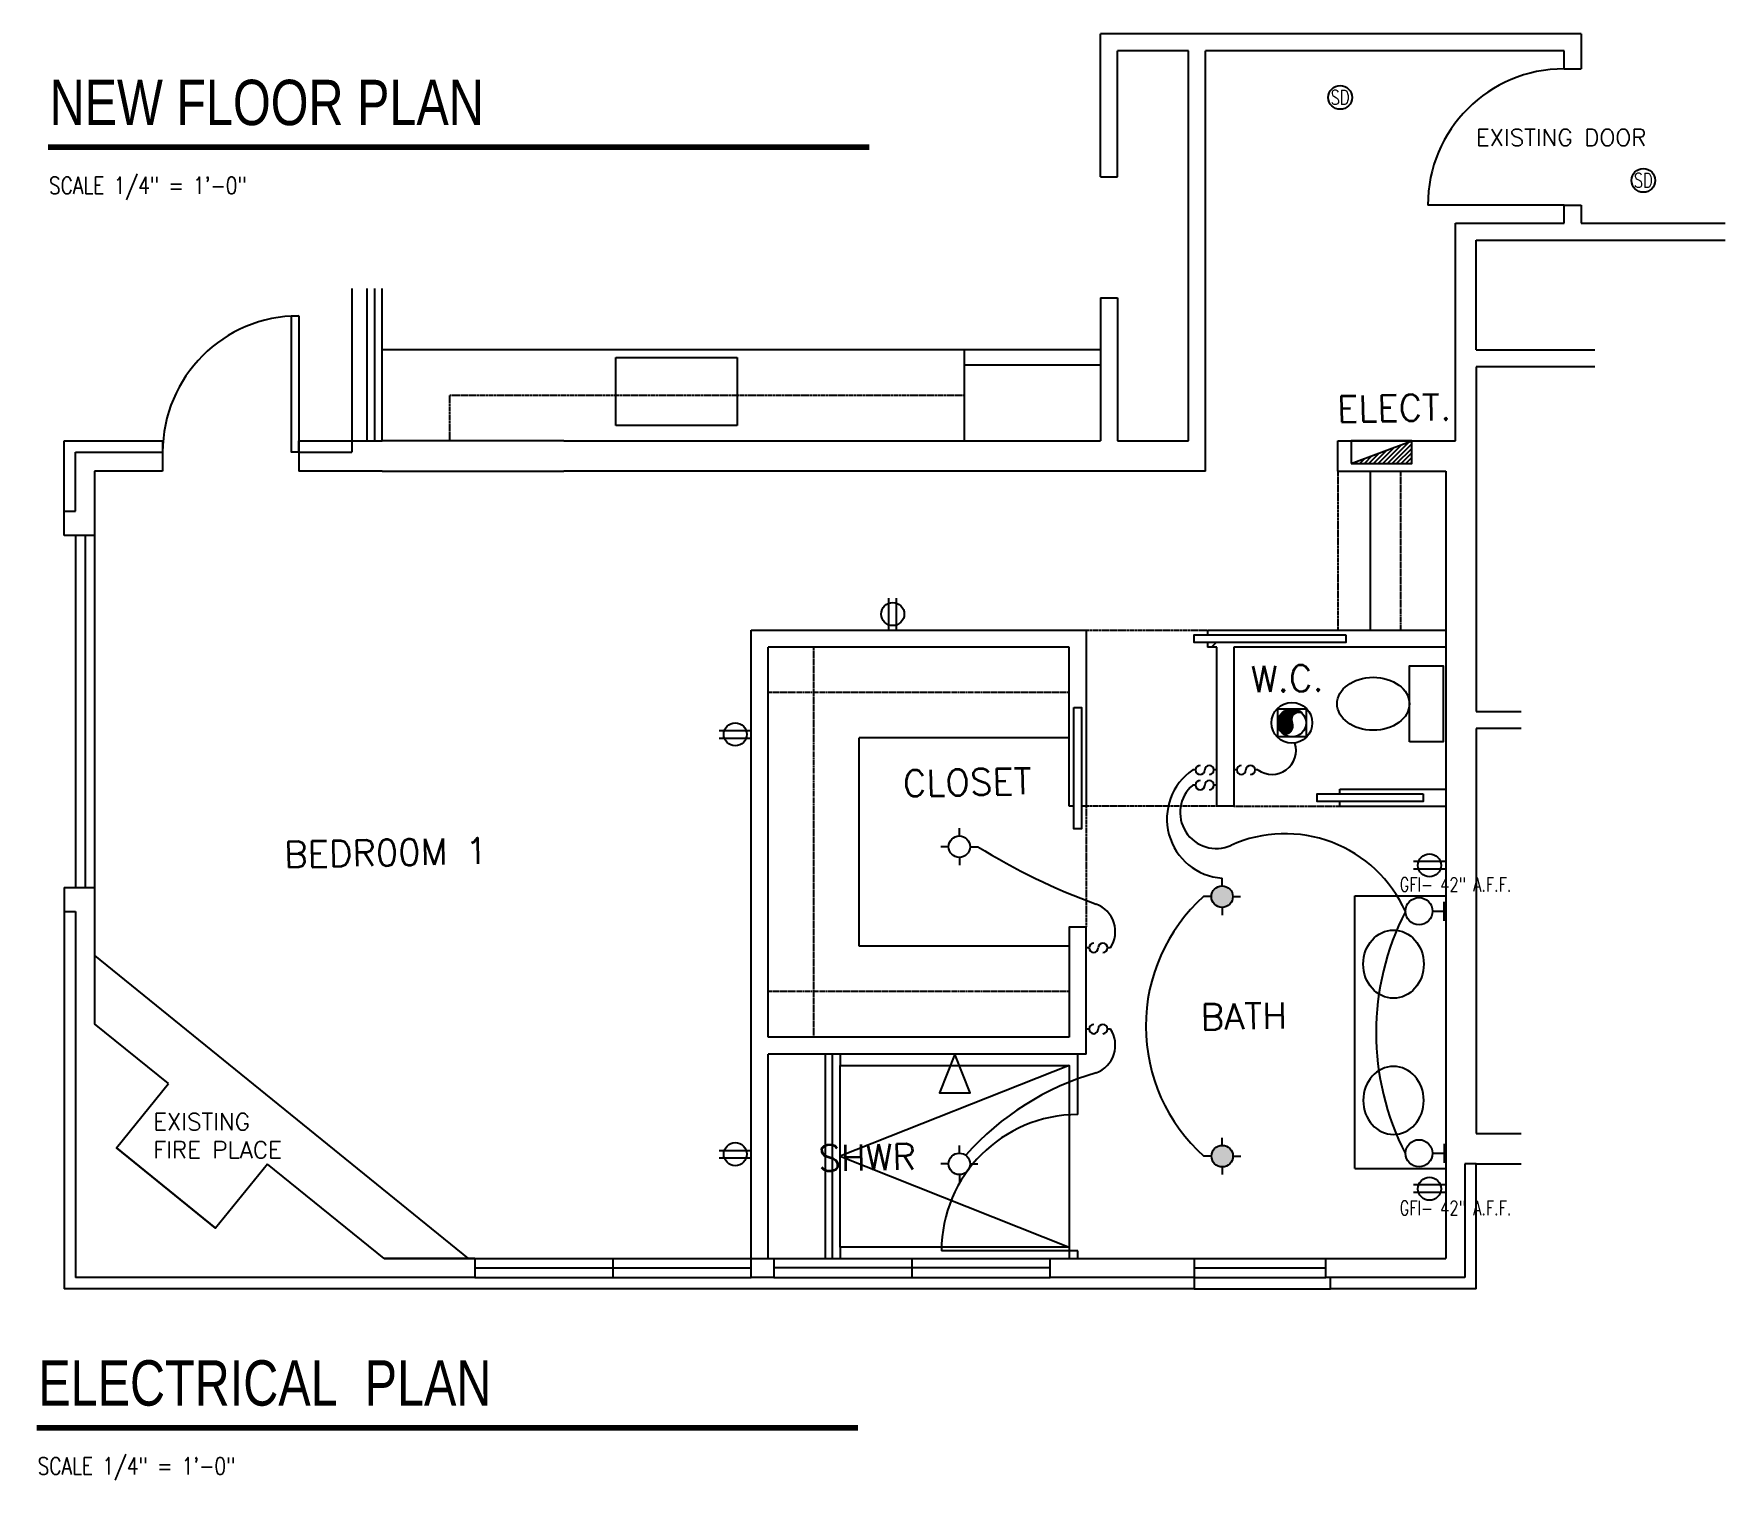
# Model space of a CAD drawing. Header units: inches. Extents: x -625442 to 34963, y -27993 to 66986.
# Drawn here: x 5729.4 to 6176.3, y -781.6 to -399.6 of the extents above; entities that cross this region are included whole.
import ezdxf
from ezdxf.enums import TextEntityAlignment as Align

# ---------------------------------------------------------------- set-up
doc = ezdxf.new("R2010")
doc.units = ezdxf.units.IN
doc.header["$LTSCALE"] = 0.5
doc.header["$MEASUREMENT"] = 0
doc.linetypes.add('HIDDEN', pattern=[0.375, 0.25, -0.125])
doc.linetypes.add('HIDDEN2', pattern=[0.1875, 0.125, -0.0625])
for name, color, linetype in [('0-TEXT', 30, 'Continuous'), ('E-HIDDEN', 252, 'HIDDEN'), ('L-FIXTURE', 60, 'Continuous'), ('P-ABOVE', 201, 'HIDDEN2'), ('P-BELOW-LIGHT', 143, 'Continuous'), ('P-BELOW-MED', 145, 'Continuous'), ('P-CASEWORK', 140, 'Continuous'), ('P-DOOR', 51, 'Continuous'), ('P-EQUIPMENT', 64, 'Continuous'), ('P-FIXTURE', 63, 'Continuous'), ('P-HATCH', 214, 'Continuous'), ('P-PATTERN', 147, 'Continuous'), ('P-PLUMBING', 63, 'Continuous'), ('P-WALL', 90, 'Continuous'), ('P-WINDOW', 213, 'Continuous'), ('S-OUTLINE', 100, 'Continuous')]:
    doc.layers.add(name, color=color, linetype=linetype)
doc.styles.add('1-4T', font='Zap601Rm.ttf', dxfattribs={"width": 0.8, "height": 12})
doc.styles.add('NOTES', font='romans.shx', dxfattribs={"width": 0.8, "height": 10})
doc.styles.add('ROMANS', font='ROMANS.SHX', dxfattribs={"height": 0.2})
doc.styles.add('sapa notes', font='romans.shx', dxfattribs={"width": 0.8})
doc.styles.add('TEXT', font='romans.shx')

# ---------------------------------------------------------------- blocks, each defined once
blk = doc.blocks.new('*X141')
at = {"color": 0}
for p, q in [((1193.56, 497.59), (1197.54, 501.57)), ((1193.56, 497.42), (1197.71, 501.56)), ((1193.57, 497.77), (1197.35, 501.56)), ((1193.57, 497.25), (1197.88, 501.55)), ((1193.58, 497.96), (1197.16, 501.55)), ((1193.59, 497.09), (1198.04, 501.54)), ((1193.61, 496.93), (1198.19, 501.52)), ((1193.61, 498.17), (1196.96, 501.52)), ((1193.64, 496.78), (1198.34, 501.49)), ((1193.64, 498.38), (1196.74, 501.48)), ((1193.67, 496.64), (1198.49, 501.46)), ((1193.7, 498.61), (1196.51, 501.43)), ((1193.71, 496.5), (1198.63, 501.42)), ((1193.75, 496.36), (1198.76, 501.38)), ((1193.78, 498.87), (1196.26, 501.35)), ((1193.79, 496.23), (1198.9, 501.34)), ((1193.84, 496.1), (1199.03, 501.29)), ((1193.89, 495.98), (1199.15, 501.24)), ((1193.89, 499.16), (1195.97, 501.24)), ((1193.95, 495.85), (1197.66, 499.56)), ((1194, 495.74), (1197.49, 499.22)), ((1194.06, 499.51), (1195.62, 501.06)), ((1194.07, 495.62), (1197.41, 498.97)), ((1194.13, 495.51), (1197.37, 498.75)), ((1194.2, 495.4), (1197.36, 498.56)), ((1194.27, 495.29), (1197.36, 498.38)), ((1194.34, 495.19), (1197.37, 498.22)), ((1194.41, 500.03), (1195.09, 500.72)), ((1194.42, 495.09), (1197.39, 498.07)), ((1194.5, 494.99), (1197.43, 497.92)), ((1194.58, 494.9), (1197.47, 497.79)), ((1194.66, 494.81), (1197.52, 497.66)), ((1194.75, 494.72), (1197.57, 497.54)), ((1194.84, 494.63), (1197.63, 497.41)), ((1194.94, 494.55), (1197.67, 497.28)), ((1195.05, 494.48), (1197.71, 497.14)), ((1195.19, 494.45), (1197.74, 497)), ((1195.35, 494.43), (1197.76, 496.84)), ((1195.51, 494.42), (1197.77, 496.68)), ((1195.69, 494.42), (1197.77, 496.5)), ((1198.38, 500.29), (1199.27, 501.18)), ((1198.72, 500.46), (1199.39, 501.12)), ((1198.98, 500.53), (1199.51, 501.06)), ((1199.19, 500.57), (1199.62, 501)), ((1199.39, 500.59), (1199.73, 500.93)), ((1199.56, 500.59), (1199.83, 500.86)), ((1199.73, 500.58), (1199.94, 500.78)), ((1199.88, 500.55), (1200.04, 500.71)), ((1200.02, 500.52), (1200.13, 500.63)), ((1200.16, 500.48), (1200.23, 500.55)), ((1200.29, 500.43), (1200.32, 500.46)), ((1195.89, 494.44), (1197.75, 496.3)), ((1196.11, 494.48), (1197.71, 496.08)), ((1196.37, 494.57), (1197.63, 495.82)), ((1196.72, 494.74), (1197.45, 495.47))]:
    blk.add_line(p, q, dxfattribs=at)
blk = doc.blocks.new('A$C5D646D6F')
blk.add_circle((0.083, 0.083), 0.0833)
for centre, radius, start, end in [((0.123, 0.102), 0.0441, 63.3956, 205.5051), ((0.042, 0.064), 0.0459, 254.9071, 25.5051)]:
    blk.add_arc(centre, radius, start, end)
at = {"xscale": 0.02083333333333333, "yscale": 0.02083333333333333, "zscale": 0.02083333333333333}
blk.add_blockref('*X141', (-24.866, -10.283), dxfattribs=at)
blk = doc.blocks.new('A$C69592F25')
at = {"layer": 'L-FIXTURE'}
blk.add_lwpolyline([(-3.72, 3.71), (3.71, 3.71), (3.71, -3.74), (-3.72, -3.74)], close=True, dxfattribs=at)
at = {"layer": 'L-FIXTURE', "xscale": 44.5046400000283, "yscale": 44.5046400000283, "zscale": 44.5046400000283}
blk.add_blockref('A$C5D646D6F', (-3.71, -3.71), dxfattribs=at)

msp = doc.modelspace()

# ---------------------------------------------------------------- hatches: boundary and pattern name
at = {"layer": 'L-FIXTURE'}
for points in [[(6040.52659, -627.48454, 1), (6046.20557, -627.48454, 1)], [(6040.56559, -696.04784, 1), (6046.24457, -696.04784, 1)]]:
    msp.add_hatch(color=256, dxfattribs=at).paths.add_polyline_path(points)
at = {"layer": 'P-HATCH'}
h = msp.add_hatch(dxfattribs=at)
h.set_pattern_fill('ANSI31', color=256, scale=12)
h.set_pattern_definition([(45, (-102.2038, -230.083), (-1.06066017, 1.06066017), [])])
h.paths.add_polyline_path([(6041.96983, -560.32115), (6039.46983, -560.32115), (6039.46983, -561.57115), (6041.96983, -561.57115)])
at = {"layer": 'P-PATTERN'}
h = msp.add_hatch(dxfattribs=at)
h.set_pattern_fill('ANSI31', color=256, scale=6.9)
h.paths.add_polyline_path([(6093.47788, -507.07115), (6077.47788, -513.07115), (6093.47788, -513.07115)])

# ---------------------------------------------------------------- linework, layer by layer
at = {"layer": '0-TEXT', "const_width": 1.4985}
for points in [[(5733.18145, -429.5425), (5950.2098, -429.5425)], [(5730.18145, -767.80254), (5947.2098, -767.80254)]]:
    msp.add_lwpolyline(points, dxfattribs=at)
at = {"layer": 'E-HIDDEN'}
for p, q in [((6090.46983, -515.07115), (6090.46983, -557.07115)), ((5935.46983, -664.57115), (5935.46983, -561.57115)), ((6002.96983, -573.57115), (5923.46983, -573.57115)), ((6002.96983, -652.57115), (5923.46983, -652.57115))]:
    msp.add_line(p, q, dxfattribs=at)
at = {"layer": 'L-FIXTURE'}
for p, q in [((5955.34124, -557.07115), (5955.34124, -548.62326)), ((5957.35654, -557.07115), (5957.35654, -548.62326)), ((5910.52193, -583.61086), (5918.96983, -583.61086)), ((5910.52193, -585.62616), (5918.96983, -585.62616)), ((6036.34825, -594.02637), (6035.59436, -594.02637)), ((6041.96983, -594.02637), (6041.21594, -594.02637)), ((6047.22371, -594.02637), (6046.46983, -594.02637)), ((6052.84529, -594.02637), (6052.0914, -594.02637)), ((6036.34825, -598.03078), (6035.59436, -598.03078)), ((6041.96983, -598.03078), (6041.21594, -598.03078)), ((5973.95937, -611.45729), (5973.95937, -609.41925)), ((5971.11988, -614.29678), (5969.08184, -614.29678)), ((5976.79886, -614.29678), (5978.8369, -614.29678)), ((5973.95937, -617.13627), (5973.95937, -619.17431)), ((6102.38736, -618.21728), (6093.93946, -618.21728)), ((6102.38736, -620.23259), (6093.93946, -620.23259)), ((6043.36608, -624.64505), (6043.36608, -622.60701)), ((6040.52659, -627.48454), (6038.48855, -627.48454)), ((6046.20557, -627.48454), (6048.24361, -627.48454)), ((6102.03958, -633.88368), (6102.03958, -628.82292)), ((6043.36608, -630.32403), (6043.36608, -632.36208)), ((6098.97882, -631.3533), (6102.03958, -631.3533)), ((6008.22371, -641.0212), (6007.46983, -641.0212)), ((6013.84529, -641.0212), (6013.0914, -641.0212)), ((6008.22371, -662.47437), (6007.46983, -662.47437)), ((6013.84529, -662.47437), (6013.0914, -662.47437)), ((6043.40508, -693.20835), (6043.40508, -691.1703)), ((5910.52193, -694.51615), (5918.96983, -694.51615)), ((5910.52193, -696.53145), (5918.96983, -696.53145)), ((5973.95937, -695.24755), (5973.95937, -693.20951)), ((6040.56559, -696.04784), (6038.52755, -696.04784)), ((6046.24457, -696.04784), (6048.28261, -696.04784)), ((6098.97882, -695.28901), (6102.03958, -695.28901)), ((6102.03958, -692.75863), (6102.03958, -697.81939)), ((5971.11988, -698.08704), (5969.08184, -698.08704)), ((5973.95937, -700.92653), (5973.95937, -702.96457)), ((5976.79886, -698.08704), (5978.8369, -698.08704)), ((6043.40508, -698.88732), (6043.40508, -700.92537)), ((6102.38736, -703.66283), (6093.93946, -703.66283)), ((6102.38736, -705.67813), (6093.93946, -705.67813))]:
    msp.add_line(p, q, dxfattribs=at)
for centre, radius in [((6074.55459, -416.36731), 3.14085), ((6154.65588, -438.28432), 3.14085), ((5956.34889, -552.8472), 3.04231), ((6061.80997, -581.58182), 5.3934), ((5914.74588, -584.61851), 3.04231), ((5973.95937, -614.29678), 2.83949), ((6098.16341, -619.22494), 3.04231), ((6043.36608, -627.48454), 2.83949), ((6095.38928, -631.3533), 3.58954), ((5914.74588, -695.5238), 3.04231), ((6095.38928, -695.28901), 3.58954), ((5973.95937, -698.08704), 2.83949), ((6043.40508, -696.04784), 2.83949), ((6098.16341, -704.67048), 3.04231)]:
    msp.add_circle(centre, radius, dxfattribs=at)
for centre, radius, start, end in [((6056.53845, -588.84239), 6.36499, 234.5332773, 17.6142719), ((6044.46622, -606.96089), 15.68476, 124.4464653, 265.9779008), ((6037.56517, -594.02637), 1.21692, 90, 0), ((6039.99902, -594.02637), 1.21692, 270, 180), ((6048.44063, -594.02637), 1.21692, 90, 0), ((6050.87448, -594.02637), 1.21692, 270, 180), ((6041.79752, -605.25588), 9.52267, 130.6479429, 294.2280037), ((6037.56517, -598.03078), 1.21692, 90, 0), ((6039.99902, -598.03078), 1.21692, 270, 180), ((6060.00953, -645.72652), 34.85694, 24.2105699, 114.2280037), ((6068.94271, -468.49057), 171.40159, 238.2846256, 249.9209709), ((6007.45117, -636.71486), 7.70904, 326.0403603, 69.9209709), ((6069.26526, -661.74869), 46.0569, 131.9307929, 228.1343982), ((6153.9952, -663.42389), 69.94032, 152.7794443, 207.2232046), ((6009.44063, -641.0212), 1.21692, 90, 0), ((6011.87448, -641.0212), 1.21692, 270, 180), ((6009.44063, -662.47437), 1.21692, 90, 0), ((6011.87448, -662.47437), 1.21692, 270, 180), ((6007.45117, -666.78071), 7.70904, 290.0790291, 33.9596397), ((6030.54861, -744.50199), 73.38786, 106.1806899, 138.4265476)]:
    msp.add_arc(centre, radius, start, end, dxfattribs=at)
at = {"layer": 'P-ABOVE'}
for p, q in [((6073.96983, -515.07115), (6073.96983, -557.07115)), ((6007.46983, -557.07115), (6039.46983, -557.07115)), ((6041.96983, -603.57115), (6007.46983, -603.57115)), ((6007.46983, -603.57115), (6007.46983, -635.57115)), ((6046.46983, -603.57115), (6074.46983, -603.57115))]:
    msp.add_line(p, q, dxfattribs=at)
msp.add_lwpolyline([(5975.21983, -495.07115), (5839.21983, -495.07115), (5839.21983, -507.07115)], dxfattribs=at)
at = {"layer": 'P-BELOW-LIGHT'}
for p, q in [((5813.46983, -466.84756), (5813.46983, -507.07115)), ((5817.46983, -507.07115), (5817.46983, -466.84756)), ((5821.46983, -507.07115), (5821.46983, -466.84756)), ((5737.46983, -507.07115), (5763.46983, -507.07115)), ((5737.46983, -525.70719), (5737.46983, -507.07115)), ((5799.46983, -507.07115), (5813.46983, -507.07115)), ((5740.46983, -532.07115), (5740.46983, -625.07115)), ((5745.46983, -532.07115), (5745.46983, -625.07115)), ((5737.46983, -631.43512), (5737.46983, -731.07115)), ((6110.46983, -731.07115), (6110.46983, -698.07115)), ((5845.96983, -723.07115), (5918.96983, -723.07115)), ((5924.96983, -723.07115), (5997.96983, -723.07115)), ((6035.96983, -723.07115), (6070.73325, -723.07115)), ((5845.96983, -728.07115), (5918.96983, -728.07115)), ((5924.96983, -728.07115), (5997.96983, -728.07115)), ((6035.96983, -728.07115), (6070.73325, -728.07115)), ((6035.96983, -731.07115), (5737.46983, -731.07115)), ((6035.96983, -731.07115), (6071.96983, -731.07115)), ((6110.46983, -731.07115), (6071.96983, -731.07115))]:
    msp.add_line(p, q, dxfattribs=at)
at = {"layer": 'P-BELOW-MED'}
for p, q in [((5763.46983, -507.07115), (5763.46983, -510.07115)), ((5799.46983, -510.07115), (5799.46983, -507.07115)), ((5745.46983, -643.05059), (5844.20488, -723.07115)), ((5940.46983, -723.07115), (5940.46983, -669.07115)), ((5942.46983, -669.07115), (5942.46983, -672.07115)), ((6002.96983, -672.07115), (5942.46983, -696.07115)), ((6002.96983, -672.07115), (6002.96983, -723.07115)), ((5942.46983, -696.07115), (6002.96983, -720.07115)), ((5942.46983, -720.07115), (5942.46983, -723.07115)), ((6035.96983, -728.07115), (6035.96983, -731.07115)), ((6071.96983, -731.07115), (6071.96983, -728.07115))]:
    msp.add_line(p, q, dxfattribs=at)
msp.add_lwpolyline([(5942.46983, -672.07115), (6002.96983, -672.07115), (6002.96983, -720.07115), (5942.46983, -720.07115)], close=True, dxfattribs=at)
at = {"layer": 'P-CASEWORK'}
for p, q in [((6011.21983, -483.07115), (5821.46983, -483.07115)), ((6077.47788, -513.07115), (6093.47788, -507.07115)), ((6082.46983, -515.07115), (6082.46983, -557.07115)), ((5947.46983, -640.57115), (5947.46983, -585.57115)), ((6002.96983, -585.57115), (5947.46983, -585.57115)), ((6078.46983, -699.32115), (6078.46983, -627.32115)), ((6078.46983, -627.32115), (6102.46983, -627.32115)), ((6002.96983, -640.57115), (5947.46983, -640.57115)), ((5938.46983, -669.07115), (5938.46983, -723.07115)), ((6078.46983, -699.32115), (6102.46983, -699.32115))]:
    msp.add_line(p, q, dxfattribs=at)
at = {"layer": 'P-DOOR'}
for p, q in [((6133.71983, -444.82115), (6097.71983, -444.82115)), ((6005.21983, -685.07115), (6005.21983, -669.07115)), ((6005.21983, -721.07115), (5969.21983, -721.07115)), ((6005.21983, -723.07115), (6005.21983, -721.07115))]:
    msp.add_line(p, q, dxfattribs=at)
for points in [[(5799.46983, -474.07115), (5799.46983, -510.07115), (5797.46983, -510.07115), (5797.46983, -474.07115)], [(6076.01752, -558.32115), (6076.01752, -560.32115), (6036.01752, -560.32115), (6036.01752, -558.32115)], [(6004.21983, -577.57115), (6006.21983, -577.57115), (6006.21983, -609.57115), (6004.21983, -609.57115)], [(6096.46983, -600.32115), (6096.46983, -602.32115), (6068.46983, -602.32115), (6068.46983, -600.32115)]]:
    msp.add_lwpolyline(points, close=True, dxfattribs=at)
for centre in [(6133.71983, -444.82115), (5799.46983, -510.07115), (6005.21983, -721.07115)]:
    msp.add_arc(centre, 36, 90, 180, dxfattribs=at)
at = {"layer": 'P-EQUIPMENT'}
for p, q in [((5883.21983, -503.07115), (5883.21983, -485.07115)), ((5883.21983, -485.07115), (5915.21983, -485.07115)), ((5915.21983, -485.07115), (5915.21983, -503.07115)), ((5975.21983, -483.07115), (5975.21983, -507.07115)), ((6011.21983, -487.07115), (5975.21983, -487.07115)), ((5915.21983, -503.07115), (5883.21983, -503.07115))]:
    msp.add_line(p, q, dxfattribs=at)
at = {"layer": 'P-FIXTURE'}
msp.add_lwpolyline([(5972.71983, -669.07115), (5968.66276, -679.29834), (5976.77689, -679.29834)], close=True, dxfattribs=at)
msp.add_ellipse((6088.65213, -645.32115), major_axis=(0, -9), ratio=0.888888889, dxfattribs=at)
at = {"layer": 'P-FIXTURE', "extrusion": (0, 0, -1)}
msp.add_ellipse((6088.65213, -681.32115), major_axis=(0, 9), ratio=0.888888889, dxfattribs=at)
at = {"layer": 'P-PLUMBING'}
for points in [[(6077.47788, -513.07115), (6093.47788, -513.07115), (6093.47788, -507.07115), (6077.47788, -507.07115)], [(6092.90708, -586.59217), (6092.90708, -566.55014), (6101.79733, -566.55014), (6101.79733, -586.59217)]]:
    msp.add_lwpolyline(points, close=True, dxfattribs=at)
msp.add_ellipse((6083.29325, -576.55014), major_axis=(9.54818, 0), ratio=0.732343327, dxfattribs=at)
at = {"layer": 'P-WALL'}
for p, q in [((6138.21983, -399.57115), (6011.21983, -399.57115)), ((6011.21983, -437.32115), (6011.21983, -399.57115)), ((6138.21983, -399.57115), (6138.21983, -408.82115)), ((6015.71983, -437.32115), (6015.71983, -404.07115)), ((6034.46983, -404.07115), (6015.71983, -404.07115)), ((6034.46983, -507.07115), (6034.46983, -404.07115)), ((6133.71983, -404.07115), (6038.96983, -404.07115)), ((6038.96983, -507.07115), (6038.96983, -404.07115)), ((6133.71983, -408.82115), (6133.71983, -404.07115)), ((6133.71983, -408.82115), (6138.21983, -408.82115)), ((6011.21983, -437.32115), (6015.71983, -437.32115)), ((6133.71983, -449.57115), (6133.71983, -444.82115)), ((6133.71983, -444.82115), (6138.21983, -444.82115)), ((6138.21983, -444.82115), (6138.21983, -449.57115)), ((6104.98594, -507.07115), (6104.98594, -449.57115)), ((6104.98594, -449.57115), (6133.71983, -449.57115)), ((6138.21983, -449.57115), (6176.27564, -449.57115)), ((6110.46983, -483.07115), (6110.46983, -454.07115)), ((6110.46983, -454.07115), (6176.27564, -454.07115)), ((6011.21983, -469.32115), (6011.21983, -507.07115)), ((6011.21983, -469.32115), (6015.71983, -469.32115)), ((6011.21983, -469.32115), (6015.71983, -469.32115)), ((6015.71983, -469.32115), (6015.71983, -507.07115)), ((6110.46983, -483.07115), (6141.86738, -483.07115)), ((6141.86738, -487.57115), (6110.46983, -487.57115)), ((6110.46983, -487.57115), (6110.46983, -578.57115)), ((5813.46983, -507.07115), (5821.46983, -507.07115)), ((5813.46983, -507.07115), (5813.46983, -510.07115)), ((5869.46983, -507.07115), (5821.46983, -507.07115)), ((5869.46983, -507.07115), (6011.21983, -507.07115)), ((6015.71983, -507.07115), (6034.46983, -507.07115)), ((6038.96983, -515.07115), (6038.96983, -507.07115)), ((6073.96983, -515.07115), (6073.96983, -507.07115)), ((6073.96983, -507.07115), (6104.98594, -507.07115)), ((6102.46983, -507.07115), (6104.98594, -507.07115)), ((5740.46983, -510.07115), (5763.46983, -510.07115)), ((5740.46983, -525.70719), (5740.46983, -510.07115)), ((5763.46983, -510.07115), (5763.46983, -515.07115)), ((5799.46983, -510.07115), (5813.46983, -510.07115)), ((5799.46983, -510.07115), (5799.46983, -515.07115)), ((5763.46983, -515.07115), (5745.46983, -515.07115)), ((5745.46983, -515.07115), (5745.46983, -532.07115)), ((5821.46983, -515.07115), (5799.46983, -515.07115)), ((5821.46983, -515.07115), (5869.46983, -515.07115)), ((6038.96983, -515.07115), (5869.46983, -515.07115)), ((6073.96983, -515.07115), (6102.46983, -515.07115)), ((6102.46983, -515.07115), (6102.46983, -723.07115)), ((5737.46983, -525.70719), (5740.46983, -525.70719)), ((5737.46983, -532.07115), (5737.46983, -525.70719)), ((5745.46983, -532.07115), (5737.46983, -532.07115)), ((5918.96983, -723.07115), (5918.96983, -557.07115)), ((5918.96983, -557.07115), (6007.46983, -557.07115)), ((6007.46983, -557.07115), (6007.46983, -603.57115)), ((6039.46983, -557.07115), (6039.46983, -558.32115)), ((6039.46983, -557.07115), (6102.46983, -557.07115)), ((6102.46983, -557.07115), (6102.46983, -561.57115)), ((5923.46983, -664.57115), (5923.46983, -561.57115)), ((6002.96983, -561.57115), (5923.46983, -561.57115)), ((6002.96983, -603.57115), (6002.96983, -561.57115)), ((6039.46983, -560.32115), (6039.46983, -561.57115)), ((6041.96983, -561.57115), (6039.46983, -561.57115)), ((6041.96983, -603.57115), (6041.96983, -561.57115)), ((6102.46983, -561.57115), (6046.46983, -561.57115)), ((6046.46983, -561.57115), (6046.46983, -603.57115)), ((6110.46983, -578.57115), (6122.40953, -578.57115)), ((6122.40953, -583.07115), (6110.46983, -583.07115)), ((6110.46983, -583.07115), (6110.46983, -690.07115)), ((6074.46983, -600.32115), (6074.46983, -599.07115)), ((6074.46983, -599.07115), (6102.46983, -599.07115)), ((6074.46983, -603.57115), (6074.46983, -602.32115)), ((6004.21983, -603.57115), (6002.96983, -603.57115)), ((6007.46983, -603.57115), (6006.21983, -603.57115)), ((6046.46983, -603.57115), (6041.96983, -603.57115)), ((6074.46983, -603.57115), (6102.46983, -603.57115)), ((5737.46983, -625.07115), (5737.46983, -631.43512)), ((5737.46983, -631.43512), (5740.46983, -631.43512)), ((5740.46983, -631.43512), (5740.46983, -728.07115)), ((5764.97304, -676.87768), (5745.46983, -661.07115)), ((6002.96983, -664.57115), (5923.46983, -664.57115)), ((5923.46983, -723.07115), (5923.46983, -669.07115)), ((6007.46983, -669.07115), (5923.46983, -669.07115)), ((6110.46983, -690.07115), (6122.40953, -690.07115)), ((5751.24464, -693.81675), (5777.46983, -715.07115)), ((5821.96983, -723.07115), (5791.19823, -698.13208)), ((6110.46983, -698.07115), (6107.46983, -698.07115)), ((6107.46983, -698.07115), (6107.46983, -728.07115)), ((6110.46983, -698.07115), (6122.40953, -698.07115)), ((5821.96983, -723.07115), (5845.96983, -723.07115)), ((5845.96983, -723.07115), (5821.96983, -723.07115)), ((5845.96983, -723.07115), (5845.96983, -728.07115)), ((5918.96983, -728.07115), (5918.96983, -723.07115)), ((5918.96983, -723.07115), (5924.96983, -723.07115)), ((5924.96983, -723.07115), (5924.96983, -728.07115)), ((5997.96983, -728.07115), (5997.96983, -723.07115)), ((5997.96983, -723.07115), (6035.96983, -723.07115)), ((6035.96983, -723.07115), (6035.96983, -728.07115)), ((6070.73325, -723.07115), (6070.73325, -723.07115)), ((6070.73325, -723.07115), (6102.46983, -723.07115)), ((6070.73325, -728.07115), (6070.73325, -723.07115)), ((5845.96983, -728.07115), (5740.46983, -728.07115)), ((5924.96983, -728.07115), (5918.96983, -728.07115)), ((6035.96983, -728.07115), (5997.96983, -728.07115)), ((6107.46983, -728.07115), (6070.73325, -728.07115))]:
    msp.add_line(p, q, dxfattribs=at)
for points in [[(5737.46983, -625.07115), (5745.46983, -625.07115), (5745.46983, -661.07115)], [(6004.21983, -635.57115), (6002.96983, -635.57115), (6002.96983, -664.57115)], [(6007.46983, -669.07115), (6007.46983, -635.57115), (6004.21983, -635.57115)], [(5791.19823, -698.13208), (5777.46983, -715.07115), (5751.24464, -693.81675), (5764.97304, -676.87768)]]:
    msp.add_lwpolyline(points, dxfattribs=at)
at = {"layer": 'P-WINDOW'}
for p, q in [((5819.46983, -466.84756), (5819.46983, -507.07115)), ((5742.96983, -532.07115), (5742.96983, -625.07115)), ((5882.46983, -728.07115), (5882.46983, -723.07115)), ((5961.46983, -728.07115), (5961.46983, -723.07115)), ((5845.96983, -725.57115), (5918.96983, -725.57115)), ((5997.96983, -725.57115), (5924.96983, -725.57115)), ((6035.96983, -725.57115), (6070.73325, -725.57115))]:
    msp.add_line(p, q, dxfattribs=at)

# ---------------------------------------------------------------- block references
at = {"layer": 'S-OUTLINE'}
msp.add_blockref('A$C69592F25', (6061.84182, -581.57706), dxfattribs=at)

# ---------------------------------------------------------------- texts
at = {"layer": '0-TEXT', "width": 0.8}
for s, height, style, p in [('NEW FLOOR PLAN ', 11.988, '1-4T', (5733.59732, -423.69364)), ('SCALE 1/4" = 1\'-0"', 4.4955, 'sapa notes', (5733.42959, -441.8811)), ('ELECTRICAL  PLAN ', 11.988, '1-4T', (5730.59732, -761.95368)), ('SCALE 1/4" = 1\'-0"', 4.4955, 'sapa notes', (5730.42959, -780.14114))]:
    msp.add_text(s, height=height, dxfattribs=dict(at, style=style)).set_placement(p)
at = {"layer": '0-TEXT', "style": 'ROMANS'}
for s, p in [('ELECT.', (6088.80829, -498.41819)), ('W.C.', (6060.54665, -569.88264)), ('CLOSET', (5976.0053, -597.2776)), ('BEDR00M 1', (5822.45078, -615.87245)), ('BATH', (6049.06058, -659.08374)), ('SHWR', (5949.58677, -696.36306))]:
    msp.add_text(s, height=6.9, rotation=1.0662176, dxfattribs=at).set_placement(p, align=Align.MIDDLE)
at = {"layer": '0-TEXT', "char_height": 4.455, "attachment_point": 1, "style": 'TEXT'}
for s, insert, width in [('\\A1;EXISTING DOOR', (6110.39958, -424.74445), 54.6996739), ('\\A1;EXISTING FIRE PLACE', (5760.95606, -684.73523), 39.8450335)]:
    msp.add_mtext(s, dxfattribs=dict(at, insert=insert, width=width))
at = {"layer": 'L-FIXTURE', "style": 'NOTES', "width": 0.75}
for s, p in [('SD', (6072.05043, -418.22436)), ('SD', (6152.15172, -440.14137)), ('GFI- 42" A.F.F.', (6090.28103, -626.17002)), ('GFI- 42" A.F.F.', (6090.28103, -711.61556))]:
    msp.add_text(s, height=3.75, dxfattribs=at).set_placement(p)

doc.saveas('drawing.dxf')
